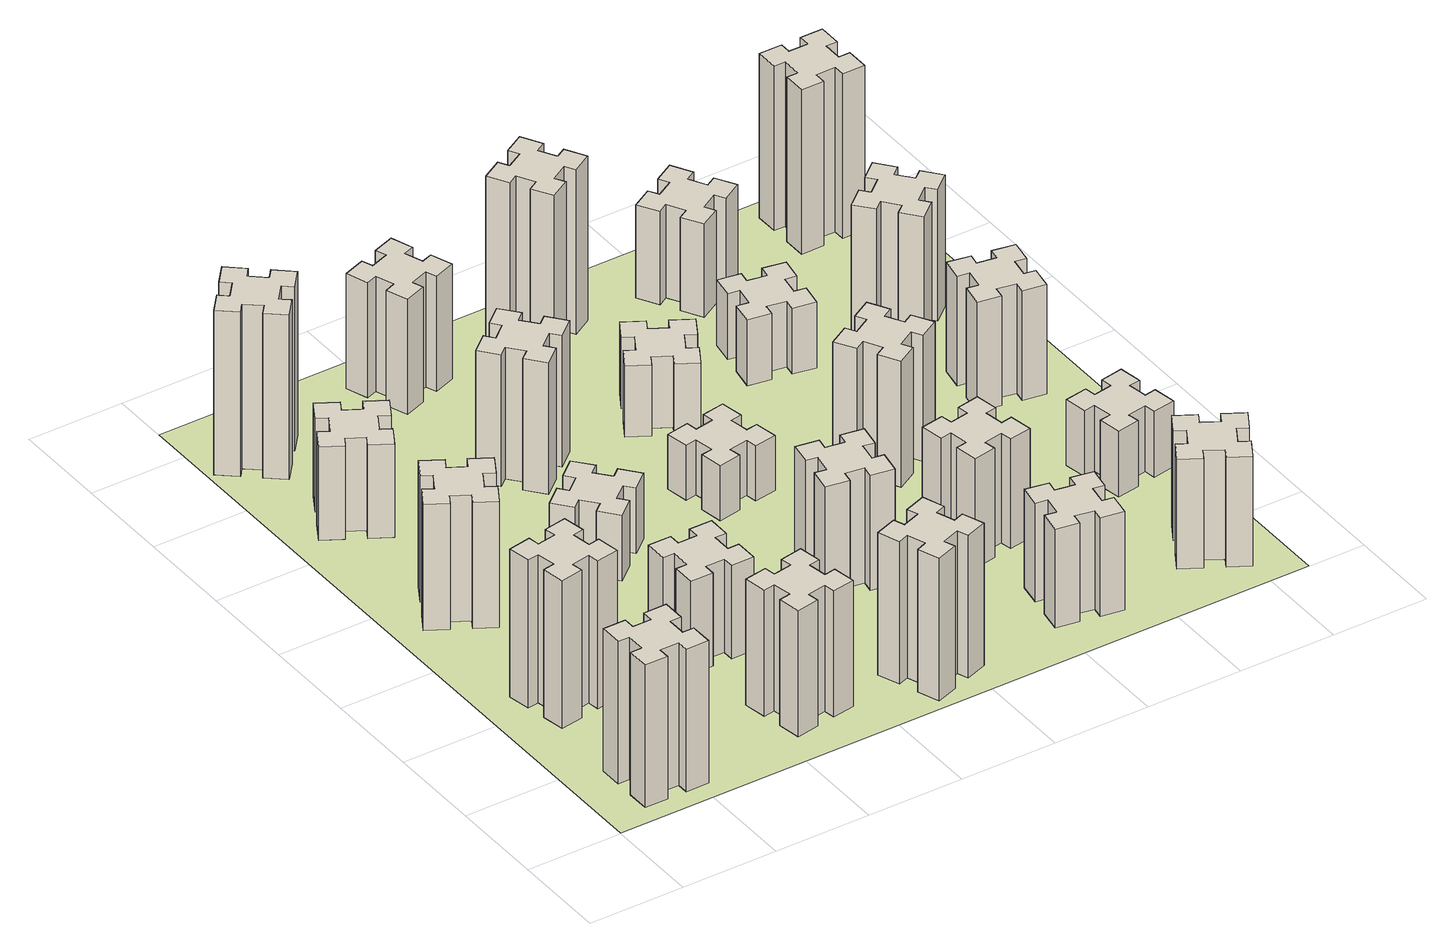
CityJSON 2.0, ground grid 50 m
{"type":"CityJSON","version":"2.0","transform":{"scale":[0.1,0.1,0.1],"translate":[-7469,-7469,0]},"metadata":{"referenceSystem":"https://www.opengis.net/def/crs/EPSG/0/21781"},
"CityObjects":{
"building1":{"type":"Building","attributes":{"class":"1000","function":"1000","usage":"1000","yearOfConstruction":2016,"roofType":"1000","measuredHeight":78,"storeysAboveGround":30,"storeysBelowGround":0},"geometry":[{"type":"Solid","lod":"1","boundaries":[[[[0,1,2,3,4,5,6,7,8,9,10,11,12,13,14,15,16,17,18,19]],[[17,16,20,21]],[[16,15,22,20]],[[15,14,23,22]],[[14,13,24,23]],[[13,12,25,24]],[[12,11,26,25]],[[11,10,27,26]],[[10,9,28,27]],[[9,8,29,28]],[[8,7,30,29]],[[7,6,31,30]],[[6,5,32,31]],[[5,4,33,32]],[[4,3,34,33]],[[3,2,35,34]],[[2,1,36,35]],[[1,0,37,36]],[[0,19,38,37]],[[19,18,39,38]],[[18,17,21,39]],[[24,25,26,27,28,29,30,31,32,33,34,35,36,37,38,39,21,20,22,23]]]]}]},
"building2":{"type":"Building","attributes":{"class":"1000","function":"1000","usage":"1000","yearOfConstruction":2016,"roofType":"1000","measuredHeight":81,"storeysAboveGround":30,"storeysBelowGround":0},"geometry":[{"type":"Solid","lod":"1","boundaries":[[[[40,41,42,43,44,45,46,47,48,49,50,51,52,53,54,55,56,57,58,59]],[[57,56,60,61]],[[56,55,62,60]],[[55,54,63,62]],[[54,53,64,63]],[[53,52,65,64]],[[52,51,66,65]],[[51,50,67,66]],[[50,49,68,67]],[[49,48,69,68]],[[48,47,70,69]],[[47,46,71,70]],[[46,45,72,71]],[[45,44,73,72]],[[44,43,74,73]],[[43,42,75,74]],[[42,41,76,75]],[[41,40,77,76]],[[40,59,78,77]],[[59,58,79,78]],[[58,57,61,79]],[[64,65,66,67,68,69,70,71,72,73,74,75,76,77,78,79,61,60,62,63]]]]}]},
"building3":{"type":"Building","attributes":{"class":"1000","function":"1000","usage":"1000","yearOfConstruction":2016,"roofType":"1000","measuredHeight":69,"storeysAboveGround":30,"storeysBelowGround":0},"geometry":[{"type":"Solid","lod":"1","boundaries":[[[[80,81,82,83,84,85,86,87,88,89,90,91,92,93,94,95,96,97,98,99]],[[97,96,100,101]],[[96,95,102,100]],[[95,94,103,102]],[[94,93,104,103]],[[93,92,105,104]],[[92,91,106,105]],[[91,90,107,106]],[[90,89,108,107]],[[89,88,109,108]],[[88,87,110,109]],[[87,86,111,110]],[[86,85,112,111]],[[85,84,113,112]],[[84,83,114,113]],[[83,82,115,114]],[[82,81,116,115]],[[81,80,117,116]],[[80,99,118,117]],[[99,98,119,118]],[[98,97,101,119]],[[104,105,106,107,108,109,110,111,112,113,114,115,116,117,118,119,101,100,102,103]]]]}]},
"building4":{"type":"Building","attributes":{"class":"1000","function":"1000","usage":"1000","yearOfConstruction":2016,"roofType":"1000","measuredHeight":51,"storeysAboveGround":30,"storeysBelowGround":0},"geometry":[{"type":"Solid","lod":"1","boundaries":[[[[120,121,122,123,124,125,126,127,128,129,130,131,132,133,134,135,136,137,138,139]],[[137,136,140,141]],[[136,135,142,140]],[[135,134,143,142]],[[134,133,144,143]],[[133,132,145,144]],[[132,131,146,145]],[[131,130,147,146]],[[130,129,148,147]],[[129,128,149,148]],[[128,127,150,149]],[[127,126,151,150]],[[126,125,152,151]],[[125,124,153,152]],[[124,123,154,153]],[[123,122,155,154]],[[122,121,156,155]],[[121,120,157,156]],[[120,139,158,157]],[[139,138,159,158]],[[138,137,141,159]],[[144,145,146,147,148,149,150,151,152,153,154,155,156,157,158,159,141,140,142,143]]]]}]},
"building5":{"type":"Building","attributes":{"class":"1000","function":"1000","usage":"1000","yearOfConstruction":2016,"roofType":"1000","measuredHeight":90,"storeysAboveGround":30,"storeysBelowGround":0},"geometry":[{"type":"Solid","lod":"1","boundaries":[[[[160,161,162,163,164,165,166,167,168,169,170,171,172,173,174,175,176,177,178,179]],[[177,176,180,181]],[[176,175,182,180]],[[175,174,183,182]],[[174,173,184,183]],[[173,172,185,184]],[[172,171,186,185]],[[171,170,187,186]],[[170,169,188,187]],[[169,168,189,188]],[[168,167,190,189]],[[167,166,191,190]],[[166,165,192,191]],[[165,164,193,192]],[[164,163,194,193]],[[163,162,195,194]],[[162,161,196,195]],[[161,160,197,196]],[[160,179,198,197]],[[179,178,199,198]],[[178,177,181,199]],[[184,185,186,187,188,189,190,191,192,193,194,195,196,197,198,199,181,180,182,183]]]]}]},
"building6":{"type":"Building","attributes":{"class":"1000","function":"1000","usage":"1000","yearOfConstruction":2016,"roofType":"1000","measuredHeight":69,"storeysAboveGround":30,"storeysBelowGround":0},"geometry":[{"type":"Solid","lod":"1","boundaries":[[[[200,201,202,203,204,205,206,207,208,209,210,211,212,213,214,215,216,217,218,219]],[[217,216,220,221]],[[216,215,222,220]],[[215,214,223,222]],[[214,213,224,223]],[[213,212,225,224]],[[212,211,226,225]],[[211,210,227,226]],[[210,209,228,227]],[[209,208,229,228]],[[208,207,230,229]],[[207,206,231,230]],[[206,205,232,231]],[[205,204,233,232]],[[204,203,234,233]],[[203,202,235,234]],[[202,201,236,235]],[[201,200,237,236]],[[200,219,238,237]],[[219,218,239,238]],[[218,217,221,239]],[[224,225,226,227,228,229,230,231,232,233,234,235,236,237,238,239,221,220,222,223]]]]}]},
"building7":{"type":"Building","attributes":{"class":"1000","function":"1000","usage":"1000","yearOfConstruction":2016,"roofType":"1000","measuredHeight":51,"storeysAboveGround":30,"storeysBelowGround":0},"geometry":[{"type":"Solid","lod":"1","boundaries":[[[[240,241,242,243,244,245,246,247,248,249,250,251,252,253,254,255,256,257,258,259]],[[257,256,260,261]],[[256,255,262,260]],[[255,254,263,262]],[[254,253,264,263]],[[253,252,265,264]],[[252,251,266,265]],[[251,250,267,266]],[[250,249,268,267]],[[249,248,269,268]],[[248,247,270,269]],[[247,246,271,270]],[[246,245,272,271]],[[245,244,273,272]],[[244,243,274,273]],[[243,242,275,274]],[[242,241,276,275]],[[241,240,277,276]],[[240,259,278,277]],[[259,258,279,278]],[[258,257,261,279]],[[264,265,266,267,268,269,270,271,272,273,274,275,276,277,278,279,261,260,262,263]]]]}]},
"building8":{"type":"Building","attributes":{"class":"1000","function":"1000","usage":"1000","yearOfConstruction":2016,"roofType":"1000","measuredHeight":36,"storeysAboveGround":30,"storeysBelowGround":0},"geometry":[{"type":"Solid","lod":"1","boundaries":[[[[280,281,282,283,284,285,286,287,288,289,290,291,292,293,294,295,296,297,298,299]],[[297,296,300,301]],[[296,295,302,300]],[[295,294,303,302]],[[294,293,304,303]],[[293,292,305,304]],[[292,291,306,305]],[[291,290,307,306]],[[290,289,308,307]],[[289,288,309,308]],[[288,287,310,309]],[[287,286,311,310]],[[286,285,312,311]],[[285,284,313,312]],[[284,283,314,313]],[[283,282,315,314]],[[282,281,316,315]],[[281,280,317,316]],[[280,299,318,317]],[[299,298,319,318]],[[298,297,301,319]],[[304,305,306,307,308,309,310,311,312,313,314,315,316,317,318,319,301,300,302,303]]]]}]},
"building9":{"type":"Building","attributes":{"class":"1000","function":"1000","usage":"1000","yearOfConstruction":2016,"roofType":"1000","measuredHeight":78,"storeysAboveGround":30,"storeysBelowGround":0},"geometry":[{"type":"Solid","lod":"1","boundaries":[[[[320,321,322,323,324,325,326,327,328,329,330,331,332,333,334,335,336,337,338,339]],[[337,336,340,341]],[[336,335,342,340]],[[335,334,343,342]],[[334,333,344,343]],[[333,332,345,344]],[[332,331,346,345]],[[331,330,347,346]],[[330,329,348,347]],[[329,328,349,348]],[[328,327,350,349]],[[327,326,351,350]],[[326,325,352,351]],[[325,324,353,352]],[[324,323,354,353]],[[323,322,355,354]],[[322,321,356,355]],[[321,320,357,356]],[[320,339,358,357]],[[339,338,359,358]],[[338,337,341,359]],[[344,345,346,347,348,349,350,351,352,353,354,355,356,357,358,359,341,340,342,343]]]]}]},
"building10":{"type":"Building","attributes":{"class":"1000","function":"1000","usage":"1000","yearOfConstruction":2016,"roofType":"1000","measuredHeight":72,"storeysAboveGround":30,"storeysBelowGround":0},"geometry":[{"type":"Solid","lod":"1","boundaries":[[[[360,361,362,363,364,365,366,367,368,369,370,371,372,373,374,375,376,377,378,379]],[[377,376,380,381]],[[376,375,382,380]],[[375,374,383,382]],[[374,373,384,383]],[[373,372,385,384]],[[372,371,386,385]],[[371,370,387,386]],[[370,369,388,387]],[[369,368,389,388]],[[368,367,390,389]],[[367,366,391,390]],[[366,365,392,391]],[[365,364,393,392]],[[364,363,394,393]],[[363,362,395,394]],[[362,361,396,395]],[[361,360,397,396]],[[360,379,398,397]],[[379,378,399,398]],[[378,377,381,399]],[[384,385,386,387,388,389,390,391,392,393,394,395,396,397,398,399,381,380,382,383]]]]}]},
"building11":{"type":"Building","attributes":{"class":"1000","function":"1000","usage":"1000","yearOfConstruction":2016,"roofType":"1000","measuredHeight":63,"storeysAboveGround":30,"storeysBelowGround":0},"geometry":[{"type":"Solid","lod":"1","boundaries":[[[[400,401,402,403,404,405,406,407,408,409,410,411,412,413,414,415,416,417,418,419]],[[417,416,420,421]],[[416,415,422,420]],[[415,414,423,422]],[[414,413,424,423]],[[413,412,425,424]],[[412,411,426,425]],[[411,410,427,426]],[[410,409,428,427]],[[409,408,429,428]],[[408,407,430,429]],[[407,406,431,430]],[[406,405,432,431]],[[405,404,433,432]],[[404,403,434,433]],[[403,402,435,434]],[[402,401,436,435]],[[401,400,437,436]],[[400,419,438,437]],[[419,418,439,438]],[[418,417,421,439]],[[424,425,426,427,428,429,430,431,432,433,434,435,436,437,438,439,421,420,422,423]]]]}]},
"building12":{"type":"Building","attributes":{"class":"1000","function":"1000","usage":"1000","yearOfConstruction":2016,"roofType":"1000","measuredHeight":63,"storeysAboveGround":30,"storeysBelowGround":0},"geometry":[{"type":"Solid","lod":"1","boundaries":[[[[440,441,442,443,444,445,446,447,448,449,450,451,452,453,454,455,456,457,458,459]],[[457,456,460,461]],[[456,455,462,460]],[[455,454,463,462]],[[454,453,464,463]],[[453,452,465,464]],[[452,451,466,465]],[[451,450,467,466]],[[450,449,468,467]],[[449,448,469,468]],[[448,447,470,469]],[[447,446,471,470]],[[446,445,472,471]],[[445,444,473,472]],[[444,443,474,473]],[[443,442,475,474]],[[442,441,476,475]],[[441,440,477,476]],[[440,459,478,477]],[[459,458,479,478]],[[458,457,461,479]],[[464,465,466,467,468,469,470,471,472,473,474,475,476,477,478,479,461,460,462,463]]]]}]},
"building13":{"type":"Building","attributes":{"class":"1000","function":"1000","usage":"1000","yearOfConstruction":2016,"roofType":"1000","measuredHeight":30,"storeysAboveGround":30,"storeysBelowGround":0},"geometry":[{"type":"Solid","lod":"1","boundaries":[[[[480,481,482,483,484,485,486,487,488,489,490,491,492,493,494,495,496,497,498,499]],[[497,496,500,501]],[[496,495,502,500]],[[495,494,503,502]],[[494,493,504,503]],[[493,492,505,504]],[[492,491,506,505]],[[491,490,507,506]],[[490,489,508,507]],[[489,488,509,508]],[[488,487,510,509]],[[487,486,511,510]],[[486,485,512,511]],[[485,484,513,512]],[[484,483,514,513]],[[483,482,515,514]],[[482,481,516,515]],[[481,480,517,516]],[[480,499,518,517]],[[499,498,519,518]],[[498,497,501,519]],[[504,505,506,507,508,509,510,511,512,513,514,515,516,517,518,519,501,500,502,503]]]]}]},
"building14":{"type":"Building","attributes":{"class":"1000","function":"1000","usage":"1000","yearOfConstruction":2016,"roofType":"1000","measuredHeight":39,"storeysAboveGround":30,"storeysBelowGround":0},"geometry":[{"type":"Solid","lod":"1","boundaries":[[[[520,521,522,523,524,525,526,527,528,529,530,531,532,533,534,535,536,537,538,539]],[[537,536,540,541]],[[536,535,542,540]],[[535,534,543,542]],[[534,533,544,543]],[[533,532,545,544]],[[532,531,546,545]],[[531,530,547,546]],[[530,529,548,547]],[[529,528,549,548]],[[528,527,550,549]],[[527,526,551,550]],[[526,525,552,551]],[[525,524,553,552]],[[524,523,554,553]],[[523,522,555,554]],[[522,521,556,555]],[[521,520,557,556]],[[520,539,558,557]],[[539,538,559,558]],[[538,537,541,559]],[[544,545,546,547,548,549,550,551,552,553,554,555,556,557,558,559,541,540,542,543]]]]}]},
"building15":{"type":"Building","attributes":{"class":"1000","function":"1000","usage":"1000","yearOfConstruction":2016,"roofType":"1000","measuredHeight":54,"storeysAboveGround":30,"storeysBelowGround":0},"geometry":[{"type":"Solid","lod":"1","boundaries":[[[[560,561,562,563,564,565,566,567,568,569,570,571,572,573,574,575,576,577,578,579]],[[577,576,580,581]],[[576,575,582,580]],[[575,574,583,582]],[[574,573,584,583]],[[573,572,585,584]],[[572,571,586,585]],[[571,570,587,586]],[[570,569,588,587]],[[569,568,589,588]],[[568,567,590,589]],[[567,566,591,590]],[[566,565,592,591]],[[565,564,593,592]],[[564,563,594,593]],[[563,562,595,594]],[[562,561,596,595]],[[561,560,597,596]],[[560,579,598,597]],[[579,578,599,598]],[[578,577,581,599]],[[584,585,586,587,588,589,590,591,592,593,594,595,596,597,598,599,581,580,582,583]]]]}]},
"building16":{"type":"Building","attributes":{"class":"1000","function":"1000","usage":"1000","yearOfConstruction":2016,"roofType":"1000","measuredHeight":90,"storeysAboveGround":30,"storeysBelowGround":0},"geometry":[{"type":"Solid","lod":"1","boundaries":[[[[600,601,602,603,604,605,606,607,608,609,610,611,612,613,614,615,616,617,618,619]],[[617,616,620,621]],[[616,615,622,620]],[[615,614,623,622]],[[614,613,624,623]],[[613,612,625,624]],[[612,611,626,625]],[[611,610,627,626]],[[610,609,628,627]],[[609,608,629,628]],[[608,607,630,629]],[[607,606,631,630]],[[606,605,632,631]],[[605,604,633,632]],[[604,603,634,633]],[[603,602,635,634]],[[602,601,636,635]],[[601,600,637,636]],[[600,619,638,637]],[[619,618,639,638]],[[618,617,621,639]],[[624,625,626,627,628,629,630,631,632,633,634,635,636,637,638,639,621,620,622,623]]]]}]},
"building17":{"type":"Building","attributes":{"class":"1000","function":"1000","usage":"1000","yearOfConstruction":2016,"roofType":"1000","measuredHeight":60,"storeysAboveGround":30,"storeysBelowGround":0},"geometry":[{"type":"Solid","lod":"1","boundaries":[[[[640,641,642,643,644,645,646,647,648,649,650,651,652,653,654,655,656,657,658,659]],[[657,656,660,661]],[[656,655,662,660]],[[655,654,663,662]],[[654,653,664,663]],[[653,652,665,664]],[[652,651,666,665]],[[651,650,667,666]],[[650,649,668,667]],[[649,648,669,668]],[[648,647,670,669]],[[647,646,671,670]],[[646,645,672,671]],[[645,644,673,672]],[[644,643,674,673]],[[643,642,675,674]],[[642,641,676,675]],[[641,640,677,676]],[[640,659,678,677]],[[659,658,679,678]],[[658,657,661,679]],[[664,665,666,667,668,669,670,671,672,673,674,675,676,677,678,679,661,660,662,663]]]]}]},
"building18":{"type":"Building","attributes":{"class":"1000","function":"1000","usage":"1000","yearOfConstruction":2016,"roofType":"1000","measuredHeight":69,"storeysAboveGround":30,"storeysBelowGround":0},"geometry":[{"type":"Solid","lod":"1","boundaries":[[[[680,681,682,683,684,685,686,687,688,689,690,691,692,693,694,695,696,697,698,699]],[[697,696,700,701]],[[696,695,702,700]],[[695,694,703,702]],[[694,693,704,703]],[[693,692,705,704]],[[692,691,706,705]],[[691,690,707,706]],[[690,689,708,707]],[[689,688,709,708]],[[688,687,710,709]],[[687,686,711,710]],[[686,685,712,711]],[[685,684,713,712]],[[684,683,714,713]],[[683,682,715,714]],[[682,681,716,715]],[[681,680,717,716]],[[680,699,718,717]],[[699,698,719,718]],[[698,697,701,719]],[[704,705,706,707,708,709,710,711,712,713,714,715,716,717,718,719,701,700,702,703]]]]}]},
"building19":{"type":"Building","attributes":{"class":"1000","function":"1000","usage":"1000","yearOfConstruction":2016,"roofType":"1000","measuredHeight":36,"storeysAboveGround":30,"storeysBelowGround":0},"geometry":[{"type":"Solid","lod":"1","boundaries":[[[[720,721,722,723,724,725,726,727,728,729,730,731,732,733,734,735,736,737,738,739]],[[737,736,740,741]],[[736,735,742,740]],[[735,734,743,742]],[[734,733,744,743]],[[733,732,745,744]],[[732,731,746,745]],[[731,730,747,746]],[[730,729,748,747]],[[729,728,749,748]],[[728,727,750,749]],[[727,726,751,750]],[[726,725,752,751]],[[725,724,753,752]],[[724,723,754,753]],[[723,722,755,754]],[[722,721,756,755]],[[721,720,757,756]],[[720,739,758,757]],[[739,738,759,758]],[[738,737,741,759]],[[744,745,746,747,748,749,750,751,752,753,754,755,756,757,758,759,741,740,742,743]]]]}]},
"building20":{"type":"Building","attributes":{"class":"1000","function":"1000","usage":"1000","yearOfConstruction":2016,"roofType":"1000","measuredHeight":60,"storeysAboveGround":30,"storeysBelowGround":0},"geometry":[{"type":"Solid","lod":"1","boundaries":[[[[760,761,762,763,764,765,766,767,768,769,770,771,772,773,774,775,776,777,778,779]],[[777,776,780,781]],[[776,775,782,780]],[[775,774,783,782]],[[774,773,784,783]],[[773,772,785,784]],[[772,771,786,785]],[[771,770,787,786]],[[770,769,788,787]],[[769,768,789,788]],[[768,767,790,789]],[[767,766,791,790]],[[766,765,792,791]],[[765,764,793,792]],[[764,763,794,793]],[[763,762,795,794]],[[762,761,796,795]],[[761,760,797,796]],[[760,779,798,797]],[[779,778,799,798]],[[778,777,781,799]],[[784,785,786,787,788,789,790,791,792,793,794,795,796,797,798,799,781,780,782,783]]]]}]},
"building21":{"type":"Building","attributes":{"class":"1000","function":"1000","usage":"1000","yearOfConstruction":2016,"roofType":"1000","measuredHeight":51,"storeysAboveGround":30,"storeysBelowGround":0},"geometry":[{"type":"Solid","lod":"1","boundaries":[[[[800,801,802,803,804,805,806,807,808,809,810,811,812,813,814,815,816,817,818,819]],[[817,816,820,821]],[[816,815,822,820]],[[815,814,823,822]],[[814,813,824,823]],[[813,812,825,824]],[[812,811,826,825]],[[811,810,827,826]],[[810,809,828,827]],[[809,808,829,828]],[[808,807,830,829]],[[807,806,831,830]],[[806,805,832,831]],[[805,804,833,832]],[[804,803,834,833]],[[803,802,835,834]],[[802,801,836,835]],[[801,800,837,836]],[[800,819,838,837]],[[819,818,839,838]],[[818,817,821,839]],[[824,825,826,827,828,829,830,831,832,833,834,835,836,837,838,839,821,820,822,823]]]]}]},
"building22":{"type":"Building","attributes":{"class":"1000","function":"1000","usage":"1000","yearOfConstruction":2016,"roofType":"1000","measuredHeight":36,"storeysAboveGround":30,"storeysBelowGround":0},"geometry":[{"type":"Solid","lod":"1","boundaries":[[[[840,841,842,843,844,845,846,847,848,849,850,851,852,853,854,855,856,857,858,859]],[[857,856,860,861]],[[856,855,862,860]],[[855,854,863,862]],[[854,853,864,863]],[[853,852,865,864]],[[852,851,866,865]],[[851,850,867,866]],[[850,849,868,867]],[[849,848,869,868]],[[848,847,870,869]],[[847,846,871,870]],[[846,845,872,871]],[[845,844,873,872]],[[844,843,874,873]],[[843,842,875,874]],[[842,841,876,875]],[[841,840,877,876]],[[840,859,878,877]],[[859,858,879,878]],[[858,857,861,879]],[[864,865,866,867,868,869,870,871,872,873,874,875,876,877,878,879,861,860,862,863]]]]}]},
"building23":{"type":"Building","attributes":{"class":"1000","function":"1000","usage":"1000","yearOfConstruction":2016,"roofType":"1000","measuredHeight":60,"storeysAboveGround":30,"storeysBelowGround":0},"geometry":[{"type":"Solid","lod":"1","boundaries":[[[[880,881,882,883,884,885,886,887,888,889,890,891,892,893,894,895,896,897,898,899]],[[897,896,900,901]],[[896,895,902,900]],[[895,894,903,902]],[[894,893,904,903]],[[893,892,905,904]],[[892,891,906,905]],[[891,890,907,906]],[[890,889,908,907]],[[889,888,909,908]],[[888,887,910,909]],[[887,886,911,910]],[[886,885,912,911]],[[885,884,913,912]],[[884,883,914,913]],[[883,882,915,914]],[[882,881,916,915]],[[881,880,917,916]],[[880,899,918,917]],[[899,898,919,918]],[[898,897,901,919]],[[904,905,906,907,908,909,910,911,912,913,914,915,916,917,918,919,901,900,902,903]]]]}]},
"building24":{"type":"Building","attributes":{"class":"1000","function":"1000","usage":"1000","yearOfConstruction":2016,"roofType":"1000","measuredHeight":72,"storeysAboveGround":30,"storeysBelowGround":0},"geometry":[{"type":"Solid","lod":"1","boundaries":[[[[920,921,922,923,924,925,926,927,928,929,930,931,932,933,934,935,936,937,938,939]],[[937,936,940,941]],[[936,935,942,940]],[[935,934,943,942]],[[934,933,944,943]],[[933,932,945,944]],[[932,931,946,945]],[[931,930,947,946]],[[930,929,948,947]],[[929,928,949,948]],[[928,927,950,949]],[[927,926,951,950]],[[926,925,952,951]],[[925,924,953,952]],[[924,923,954,953]],[[923,922,955,954]],[[922,921,956,955]],[[921,920,957,956]],[[920,939,958,957]],[[939,938,959,958]],[[938,937,941,959]],[[944,945,946,947,948,949,950,951,952,953,954,955,956,957,958,959,941,940,942,943]]]]}]},
"building25":{"type":"Building","attributes":{"class":"1000","function":"1000","usage":"1000","yearOfConstruction":2016,"roofType":"1000","measuredHeight":90,"storeysAboveGround":30,"storeysBelowGround":0},"geometry":[{"type":"Solid","lod":"1","boundaries":[[[[960,961,962,963,964,965,966,967,968,969,970,971,972,973,974,975,976,977,978,979]],[[977,976,980,981]],[[976,975,982,980]],[[975,974,983,982]],[[974,973,984,983]],[[973,972,985,984]],[[972,971,986,985]],[[971,970,987,986]],[[970,969,988,987]],[[969,968,989,988]],[[968,967,990,989]],[[967,966,991,990]],[[966,965,992,991]],[[965,964,993,992]],[[964,963,994,993]],[[963,962,995,994]],[[962,961,996,995]],[[961,960,997,996]],[[960,979,998,997]],[[979,978,999,998]],[[978,977,981,999]],[[984,985,986,987,988,989,990,991,992,993,994,995,996,997,998,999,981,980,982,983]]]]}]},
"landuse1":{"type":"LandUse","attributes":{"name":"plot1","function":"1010"},"geometry":[{"type":"MultiSurface","lod":"1","boundaries":[[[1000,1001,1002,1003]]]}]}
},
"vertices":[
[485,225,0],[485,325,0],[545,325,0],[545,445,0],[425,445,0],[425,385,0],[325,385,0],[325,445,0],[205,445,0],[205,325,0],[265,325,0],[265,225,0],[205,225,0],[205,105,0],[325,105,0],[325,165,0],[425,165,0],[425,105,0],[545,105,0],[545,225,0],[425,165,780],[425,105,780],[325,165,780],[325,105,780],[205,105,780],[205,225,780],[265,225,780],[265,325,780],[205,325,780],[205,445,780],[325,445,780],[325,385,780],[425,385,780],[425,445,780],[545,445,780],[545,325,780],[485,325,780],[485,225,780],[545,225,780],[545,105,780],
[405,1132,0],[307,1115,0],[297,1174,0],[178,1153,0],[199,1035,0],[258,1045,0],[276,947,0],[217,937,0],[237,818,0],[356,839,0],[345,898,0],[444,916,0],[454,857,0],[572,877,0],[551,996,0],[492,985,0],[475,1084,0],[534,1094,0],[513,1212,0],[395,1191,0],[475,1084,810],[534,1094,810],[492,985,810],[551,996,810],[572,877,810],[454,857,810],[444,916,810],[345,898,810],[356,839,810],[237,818,810],[217,937,810],[276,947,810],[258,1045,810],[199,1035,810],[178,1153,810],[297,1174,810],[307,1115,810],[405,1132,810],[395,1191,810],[513,1212,810],
[474,1926,0],[387,1976,0],[417,2028,0],[313,2088,0],[253,1984,0],[305,1954,0],[255,1867,0],[203,1897,0],[143,1793,0],[247,1733,0],[277,1785,0],[364,1735,0],[334,1683,0],[438,1623,0],[498,1727,0],[446,1757,0],[496,1844,0],[548,1814,0],[608,1918,0],[504,1978,0],[496,1844,690],[548,1814,690],[446,1757,690],[498,1727,690],[438,1623,690],[334,1683,690],[364,1735,690],[277,1785,690],[247,1733,690],[143,1793,690],[203,1897,690],[255,1867,690],[305,1954,690],[253,1984,690],[313,2088,690],[417,2028,690],[387,1976,690],[474,1926,690],[504,1978,690],[608,1918,690],
[446,2597,0],[496,2684,0],[548,2654,0],[608,2758,0],[504,2818,0],[474,2766,0],[387,2816,0],[417,2868,0],[313,2928,0],[253,2824,0],[305,2794,0],[255,2707,0],[203,2737,0],[143,2633,0],[247,2573,0],[277,2625,0],[364,2575,0],[334,2523,0],[438,2463,0],[498,2567,0],[364,2575,510],[334,2523,510],[277,2625,510],[247,2573,510],[143,2633,510],[203,2737,510],[255,2707,510],[305,2794,510],[253,2824,510],[313,2928,510],[417,2868,510],[387,2816,510],[474,2766,510],[504,2818,510],[608,2758,510],[548,2654,510],[496,2684,510],[446,2597,510],[498,2567,510],[438,2463,510],
[384,3387,0],[308,3452,0],[346,3498,0],[254,3575,0],[177,3483,0],[223,3444,0],[159,3368,0],[113,3406,0],[36,3314,0],[128,3237,0],[166,3283,0],[243,3219,0],[204,3173,0],[296,3096,0],[373,3188,0],[327,3226,0],[392,3303,0],[438,3264,0],[515,3356,0],[423,3433,0],[392,3303,900],[438,3264,900],[327,3226,900],[373,3188,900],[296,3096,900],[204,3173,900],[243,3219,900],[166,3283,900],[128,3237,900],[36,3314,900],[113,3406,900],[159,3368,900],[223,3444,900],[177,3483,900],[254,3575,900],[346,3498,900],[308,3452,900],[384,3387,900],[423,3433,900],[515,3356,900],
[1332,345,0],[1315,444,0],[1374,454,0],[1353,572,0],[1235,551,0],[1245,492,0],[1147,475,0],[1137,534,0],[1018,513,0],[1039,395,0],[1098,405,0],[1116,307,0],[1057,297,0],[1077,178,0],[1196,199,0],[1185,258,0],[1284,276,0],[1294,217,0],[1412,237,0],[1391,356,0],[1284,276,690],[1294,217,690],[1185,258,690],[1196,199,690],[1077,178,690],[1057,297,690],[1116,307,690],[1098,405,690],[1039,395,690],[1018,513,690],[1137,534,690],[1147,475,690],[1245,492,690],[1235,551,690],[1353,572,690],[1374,454,690],[1315,444,690],[1332,345,690],[1391,356,690],[1412,237,690],
[1165,1125,0],[1065,1125,0],[1065,1185,0],[945,1185,0],[945,1065,0],[1005,1065,0],[1005,965,0],[945,965,0],[945,845,0],[1065,845,0],[1065,905,0],[1165,905,0],[1165,845,0],[1285,845,0],[1285,965,0],[1225,965,0],[1225,1065,0],[1285,1065,0],[1285,1185,0],[1165,1185,0],[1225,1065,510],[1285,1065,510],[1225,965,510],[1285,965,510],[1285,845,510],[1165,845,510],[1165,905,510],[1065,905,510],[1065,845,510],[945,845,510],[945,965,510],[1005,965,510],[1005,1065,510],[945,1065,510],[945,1185,510],[1065,1185,510],[1065,1125,510],[1165,1125,510],[1165,1185,510],[1285,1185,510],
[1083,1972,0],[1006,1907,0],[968,1953,0],[876,1876,0],[953,1784,0],[999,1823,0],[1063,1746,0],[1017,1708,0],[1094,1616,0],[1186,1693,0],[1148,1739,0],[1224,1803,0],[1263,1757,0],[1355,1834,0],[1278,1926,0],[1232,1888,0],[1167,1964,0],[1213,2003,0],[1136,2095,0],[1044,2018,0],[1167,1964,360],[1213,2003,360],[1232,1888,360],[1278,1926,360],[1355,1834,360],[1263,1757,360],[1224,1803,360],[1148,1739,360],[1186,1693,360],[1094,1616,360],[1017,1708,360],[1063,1746,360],[999,1823,360],[953,1784,360],[876,1876,360],[968,1953,360],[1006,1907,360],[1083,1972,360],[1044,2018,360],[1136,2095,360],
[1976,266,0],[1942,360,0],[1998,380,0],[1957,493,0],[1844,452,0],[1865,396,0],[1771,362,0],[1750,418,0],[1637,377,0],[1679,264,0],[1735,285,0],[1769,191,0],[1713,170,0],[1754,57,0],[1867,99,0],[1846,155,0],[1940,189,0],[1960,133,0],[2073,174,0],[2032,287,0],[1940,189,780],[1960,133,780],[1846,155,780],[1867,99,780],[1754,57,780],[1713,170,780],[1769,191,780],[1735,285,780],[1679,264,780],[1637,377,780],[1750,418,780],[1771,362,780],[1865,396,780],[1844,452,780],[1957,493,780],[1998,380,780],[1942,360,780],[1976,266,780],[2032,287,780],[2073,174,780],
[1099,2563,0],[1163,2486,0],[1117,2448,0],[1194,2356,0],[1286,2433,0],[1248,2479,0],[1324,2543,0],[1363,2497,0],[1455,2574,0],[1378,2666,0],[1332,2628,0],[1267,2704,0],[1313,2743,0],[1236,2835,0],[1144,2758,0],[1183,2712,0],[1106,2647,0],[1068,2693,0],[976,2616,0],[1053,2524,0],[1106,2647,720],[1068,2693,720],[1183,2712,720],[1144,2758,720],[1236,2835,720],[1313,2743,720],[1267,2704,720],[1332,2628,720],[1378,2666,720],[1455,2574,720],[1363,2497,720],[1324,2543,720],[1248,2479,720],[1286,2433,720],[1194,2356,720],[1117,2448,720],[1163,2486,720],[1099,2563,720],[1053,2524,720],[976,2616,720],
[1125,3556,0],[1031,3522,0],[1010,3578,0],[897,3537,0],[939,3424,0],[995,3445,0],[1029,3351,0],[973,3330,0],[1014,3217,0],[1127,3259,0],[1106,3315,0],[1200,3349,0],[1220,3293,0],[1333,3334,0],[1292,3447,0],[1236,3426,0],[1202,3520,0],[1258,3540,0],[1217,3653,0],[1104,3612,0],[1202,3520,630],[1258,3540,630],[1236,3426,630],[1292,3447,630],[1333,3334,630],[1220,3293,630],[1200,3349,630],[1106,3315,630],[1127,3259,630],[1014,3217,630],[973,3330,630],[1029,3351,630],[995,3445,630],[939,3424,630],[897,3537,630],[1010,3578,630],[1031,3522,630],[1125,3556,630],[1104,3612,630],[1217,3653,630],
[2055,1047,0],[2072,1145,0],[2131,1135,0],[2152,1253,0],[2034,1274,0],[2024,1215,0],[1925,1232,0],[1936,1291,0],[1817,1312,0],[1797,1194,0],[1856,1184,0],[1838,1085,0],[1779,1096,0],[1758,977,0],[1877,957,0],[1887,1016,0],[1985,998,0],[1975,939,0],[2093,918,0],[2114,1037,0],[1985,998,630],[1975,939,630],[1887,1016,630],[1877,957,630],[1758,977,630],[1779,1096,630],[1838,1085,630],[1856,1184,630],[1797,1194,630],[1817,1312,630],[1936,1291,630],[1925,1232,630],[2024,1215,630],[2034,1274,630],[2152,1253,630],[2131,1135,630],[2072,1145,630],[2055,1047,630],[2114,1037,630],[2093,918,630],
[1972,1925,0],[1955,2024,0],[2014,2034,0],[1993,2152,0],[1875,2131,0],[1885,2072,0],[1787,2055,0],[1777,2114,0],[1658,2093,0],[1679,1975,0],[1738,1985,0],[1756,1887,0],[1697,1877,0],[1717,1758,0],[1836,1779,0],[1825,1838,0],[1924,1856,0],[1934,1797,0],[2052,1817,0],[2031,1936,0],[1924,1856,300],[1934,1797,300],[1825,1838,300],[1836,1779,300],[1717,1758,300],[1697,1877,300],[1756,1887,300],[1738,1985,300],[1679,1975,300],[1658,2093,300],[1777,2114,300],[1787,2055,300],[1885,2072,300],[1875,2131,300],[1993,2152,300],[2014,2034,300],[1955,2024,300],[1972,1925,300],[2031,1936,300],[2052,1817,300],
[2026,2497,0],[2076,2584,0],[2128,2554,0],[2188,2658,0],[2084,2718,0],[2054,2666,0],[1967,2716,0],[1997,2768,0],[1893,2828,0],[1833,2724,0],[1885,2694,0],[1835,2607,0],[1783,2637,0],[1723,2533,0],[1827,2473,0],[1857,2525,0],[1944,2475,0],[1914,2423,0],[2018,2363,0],[2078,2467,0],[1944,2475,390],[1914,2423,390],[1857,2525,390],[1827,2473,390],[1723,2533,390],[1783,2637,390],[1835,2607,390],[1885,2694,390],[1833,2724,390],[1893,2828,390],[1997,2768,390],[1967,2716,390],[2054,2666,390],[2084,2718,390],[2188,2658,390],[2128,2554,390],[2076,2584,390],[2026,2497,390],[2078,2467,390],[2018,2363,390],
[2764,475,0],[2665,492,0],[2676,551,0],[2557,572,0],[2537,454,0],[2596,444,0],[2578,345,0],[2519,356,0],[2498,237,0],[2617,217,0],[2627,276,0],[2725,258,0],[2715,199,0],[2833,178,0],[2854,297,0],[2795,307,0],[2812,405,0],[2871,395,0],[2892,513,0],[2774,534,0],[2812,405,540],[2871,395,540],[2795,307,540],[2854,297,540],[2833,178,540],[2715,199,540],[2725,258,540],[2627,276,540],[2617,217,540],[2498,237,540],[2519,356,540],[2578,345,540],[2596,444,540],[2537,454,540],[2557,572,540],[2676,551,540],[2665,492,540],[2764,475,540],[2774,534,540],[2892,513,540],
[1844,3556,0],[1757,3506,0],[1727,3558,0],[1623,3498,0],[1683,3394,0],[1735,3424,0],[1785,3337,0],[1733,3307,0],[1793,3203,0],[1897,3263,0],[1867,3315,0],[1954,3365,0],[1984,3313,0],[2088,3373,0],[2028,3477,0],[1976,3447,0],[1926,3534,0],[1978,3564,0],[1918,3668,0],[1814,3608,0],[1926,3534,900],[1978,3564,900],[1976,3447,900],[2028,3477,900],[2088,3373,900],[1984,3313,900],[1954,3365,900],[1867,3315,900],[1897,3263,900],[1793,3203,900],[1733,3307,900],[1785,3337,900],[1735,3424,900],[1683,3394,900],[1623,3498,900],[1727,3558,900],[1757,3506,900],[1844,3556,900],[1814,3608,900],[1918,3668,900],
[2625,1132,0],[2527,1115,0],[2517,1174,0],[2398,1153,0],[2419,1035,0],[2478,1045,0],[2496,947,0],[2437,937,0],[2457,818,0],[2576,839,0],[2565,898,0],[2664,916,0],[2674,857,0],[2792,877,0],[2771,996,0],[2712,985,0],[2695,1084,0],[2754,1094,0],[2733,1212,0],[2615,1191,0],[2695,1084,600],[2754,1094,600],[2712,985,600],[2771,996,600],[2792,877,600],[2674,857,600],[2664,916,600],[2565,898,600],[2576,839,600],[2457,818,600],[2437,937,600],[2496,947,600],[2478,1045,600],[2419,1035,600],[2398,1153,600],[2517,1174,600],[2527,1115,600],[2625,1132,600],[2615,1191,600],[2733,1212,600],
[2475,1744,0],[2525,1657,0],[2473,1627,0],[2533,1523,0],[2637,1583,0],[2607,1635,0],[2694,1685,0],[2724,1633,0],[2828,1693,0],[2768,1797,0],[2716,1767,0],[2666,1854,0],[2718,1884,0],[2658,1988,0],[2554,1928,0],[2584,1876,0],[2497,1826,0],[2467,1878,0],[2363,1818,0],[2423,1714,0],[2497,1826,690],[2467,1878,690],[2584,1876,690],[2554,1928,690],[2658,1988,690],[2718,1884,690],[2666,1854,690],[2716,1767,690],[2768,1797,690],[2828,1693,690],[2724,1633,690],[2694,1685,690],[2607,1635,690],[2637,1583,690],[2533,1523,690],[2473,1627,690],[2525,1657,690],[2475,1744,690],[2423,1714,690],[2363,1818,690],
[2664,2795,0],[2565,2812,0],[2576,2871,0],[2457,2892,0],[2437,2774,0],[2496,2764,0],[2478,2665,0],[2419,2676,0],[2398,2557,0],[2517,2537,0],[2527,2596,0],[2625,2578,0],[2615,2519,0],[2733,2498,0],[2754,2617,0],[2695,2627,0],[2712,2725,0],[2771,2715,0],[2792,2833,0],[2674,2854,0],[2712,2725,360],[2771,2715,360],[2695,2627,360],[2754,2617,360],[2733,2498,360],[2615,2519,360],[2625,2578,360],[2527,2596,360],[2517,2537,360],[2398,2557,360],[2419,2676,360],[2478,2665,360],[2496,2764,360],[2437,2774,360],[2457,2892,360],[2576,2871,360],[2565,2812,360],[2664,2795,360],[2674,2854,360],[2792,2833,360],
[3365,474,0],[3315,387,0],[3263,417,0],[3203,313,0],[3307,253,0],[3337,305,0],[3424,255,0],[3394,203,0],[3498,143,0],[3558,247,0],[3506,277,0],[3556,364,0],[3608,334,0],[3668,438,0],[3564,498,0],[3534,446,0],[3447,496,0],[3477,548,0],[3373,608,0],[3313,504,0],[3447,496,600],[3477,548,600],[3534,446,600],[3564,498,600],[3668,438,600],[3608,334,600],[3556,364,600],[3506,277,600],[3558,247,600],[3498,143,600],[3394,203,600],[3424,255,600],[3337,305,600],[3307,253,600],[3203,313,600],[3263,417,600],[3315,387,600],[3365,474,600],[3313,504,600],[3373,608,600],
[2716,3347,0],[2666,3434,0],[2718,3464,0],[2658,3568,0],[2554,3508,0],[2584,3456,0],[2497,3406,0],[2467,3458,0],[2363,3398,0],[2423,3294,0],[2475,3324,0],[2525,3237,0],[2473,3207,0],[2533,3103,0],[2637,3163,0],[2607,3215,0],[2694,3265,0],[2724,3213,0],[2828,3273,0],[2768,3377,0],[2694,3265,510],[2724,3213,510],[2607,3215,510],[2637,3163,510],[2533,3103,510],[2473,3207,510],[2525,3237,510],[2475,3324,510],[2423,3294,510],[2363,3398,510],[2467,3458,510],[2497,3406,510],[2584,3456,510],[2554,3508,510],[2658,3568,510],[2718,3464,510],[2666,3434,510],[2716,3347,510],[2768,3377,510],[2828,3273,510],
[3465,1232,0],[3367,1215,0],[3357,1274,0],[3238,1253,0],[3259,1135,0],[3318,1145,0],[3336,1047,0],[3277,1037,0],[3297,918,0],[3416,939,0],[3405,998,0],[3504,1016,0],[3514,957,0],[3632,977,0],[3611,1096,0],[3552,1085,0],[3535,1184,0],[3594,1194,0],[3573,1312,0],[3455,1291,0],[3535,1184,360],[3594,1194,360],[3552,1085,360],[3611,1096,360],[3632,977,360],[3514,957,360],[3504,1016,360],[3405,998,360],[3416,939,360],[3297,918,360],[3277,1037,360],[3336,1047,360],[3318,1145,360],[3259,1135,360],[3238,1253,360],[3357,1274,360],[3367,1215,360],[3465,1232,360],[3455,1291,360],[3573,1312,360],
[3267,1856,0],[3365,1838,0],[3355,1779,0],[3473,1758,0],[3494,1877,0],[3435,1887,0],[3452,1985,0],[3511,1975,0],[3532,2093,0],[3414,2114,0],[3404,2055,0],[3305,2072,0],[3316,2131,0],[3197,2152,0],[3177,2034,0],[3236,2024,0],[3218,1925,0],[3159,1936,0],[3138,1817,0],[3257,1797,0],[3218,1925,600],[3159,1936,600],[3236,2024,600],[3177,2034,600],[3197,2152,600],[3316,2131,600],[3305,2072,600],[3404,2055,600],[3414,2114,600],[3532,2093,600],[3511,1975,600],[3452,1985,600],[3435,1887,600],[3494,1877,600],[3473,1758,600],[3355,1779,600],[3365,1838,600],[3267,1856,600],[3257,1797,600],[3138,1817,600],
[3119,2563,0],[3183,2486,0],[3137,2448,0],[3214,2356,0],[3306,2433,0],[3268,2479,0],[3344,2543,0],[3383,2497,0],[3475,2574,0],[3398,2666,0],[3352,2628,0],[3287,2704,0],[3333,2743,0],[3256,2835,0],[3164,2758,0],[3203,2712,0],[3126,2647,0],[3088,2693,0],[2996,2616,0],[3073,2524,0],[3126,2647,720],[3088,2693,720],[3203,2712,720],[3164,2758,720],[3256,2835,720],[3333,2743,720],[3287,2704,720],[3352,2628,720],[3398,2666,720],[3475,2574,720],[3383,2497,720],[3344,2543,720],[3268,2479,720],[3306,2433,720],[3214,2356,720],[3137,2448,720],[3183,2486,720],[3119,2563,720],[3073,2524,720],[2996,2616,720],
[3285,3325,0],[3385,3325,0],[3385,3265,0],[3505,3265,0],[3505,3385,0],[3445,3385,0],[3445,3485,0],[3505,3485,0],[3505,3605,0],[3385,3605,0],[3385,3545,0],[3285,3545,0],[3285,3605,0],[3165,3605,0],[3165,3485,0],[3225,3485,0],[3225,3385,0],[3165,3385,0],[3165,3265,0],[3285,3265,0],[3225,3385,900],[3165,3385,900],[3225,3485,900],[3165,3485,900],[3165,3605,900],[3285,3605,900],[3285,3545,900],[3385,3545,900],[3385,3605,900],[3505,3605,900],[3505,3485,900],[3445,3485,900],[3445,3385,900],[3505,3385,900],[3505,3265,900],[3385,3265,900],[3385,3325,900],[3285,3325,900],[3285,3265,900],[3165,3265,900],
[5,3705,0],[3705,3705,0],[3705,5,0],[5,5,0]
]}
